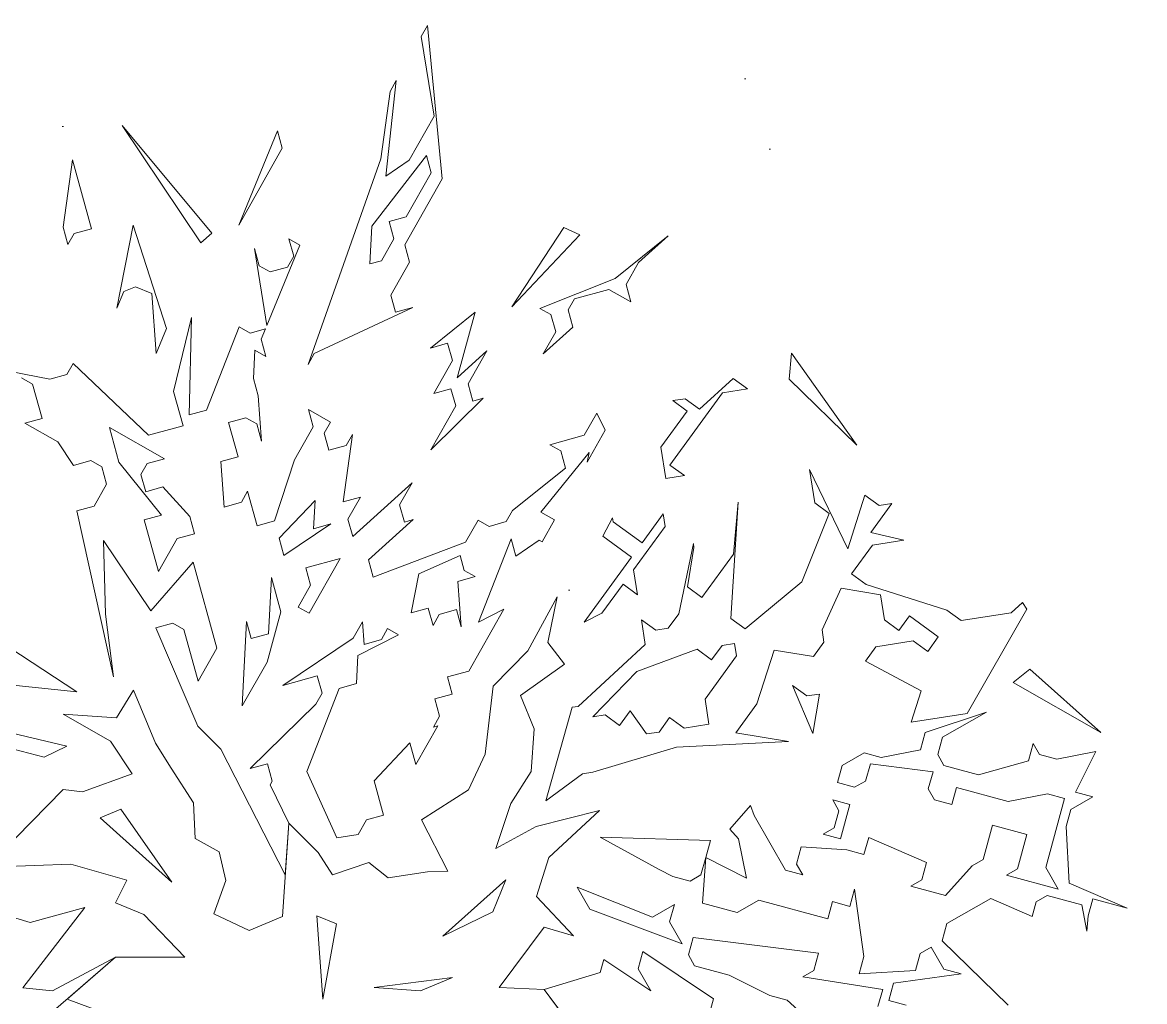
# Model space of a CAD drawing. Header units: millimetres. Extents: x -38151500 to -28914887, y -20564105 to -20349562.
# Drawn here: x -32286426 to -32285691, y -20494675 to -20494034 of the extents above; entities that cross this region are included whole.
import ezdxf

# ---------------------------------------------------------------- set-up
doc = ezdxf.new("R2010")
doc.units = ezdxf.units.MM
doc.header["$MEASUREMENT"] = 0
doc.layers.add('Новый_ГП_озеленение_газон_Ном._пера__74', color=74, linetype='Continuous', lineweight=20)
doc.layers.add('Новый_ГП_озеленение_кустарники_Ном._пера__10', color=75, linetype='Continuous', lineweight=5)

msp = doc.modelspace()

# ---------------------------------------------------------------- hatches: boundary and pattern name
at = {"layer": 'Новый_ГП_озеленение_газон_Ном._пера__74', "linetype": 'Continuous', "lineweight": 20}
h = msp.add_hatch(dxfattribs=at)
h.set_pattern_fill('AR_SAND_0003', color=74, style=0, pattern_type=2)
h.set_pattern_definition([(37.5, (5813926.6, -7295.8), (-24.0004694, 734.119856), [0, -579.12, 0, -647.7, 0, -619.125]), (7.5, (5813926.6, -7295.8), (674.284925, 1075.23765), [0, -312.42, 0, -521.97, 0, -200.025]), (327.5, (5813458, -7295.8), (1186.488555, 2.155777), [0, -190.5, 0, -685.8, 0, -895.35]), (317.5, (5813458, -7295.8), (1145.334679, 334.393985), [0, -95.25, 0, -449.58, 0, -514.35])])
h.paths.add_polyline_path([(-32293694.96, -20504663.52), (-32291903.63, -20505783.03), (-32281275.83, -20488776.26), (-32284827.17, -20486556.57), (-32286924.7, -20489954.85), (-32285213.47, -20491075.66)])

# ---------------------------------------------------------------- linework, layer by layer
at = {"layer": 'Новый_ГП_озеленение_кустарники_Ном._пера__10', "color": 75, "linetype": 'Continuous', "lineweight": 5}
for p, q in [((-32286160.77, -20494036.24), (-32286164.85, -20494043.43)), ((-32286151.14, -20494136.75), (-32286160.77, -20494036.24)), ((-32286164.85, -20494043.43), (-32286156.43, -20494095.73)), ((-32286188.09, -20494134.84), (-32286181.15, -20494072.23)), ((-32286181.15, -20494072.23), (-32286185.23, -20494079.43)), ((-32286185.23, -20494079.43), (-32286191.21, -20494123.57)), ((-32286156.43, -20494095.73), (-32286172.74, -20494124.52)), ((-32286301.92, -20494172.15), (-32286360.64, -20494101.75)), ((-32286360.64, -20494101.75), (-32286309.04, -20494178.5)), ((-32286258.93, -20494105.24), (-32286284.34, -20494166.9)), ((-32286255.8, -20494116.51), (-32286258.93, -20494105.24)), ((-32286284.34, -20494166.9), (-32286255.8, -20494116.51)), ((-32286393.26, -20494124.23), (-32286399.25, -20494168.38)), ((-32286380.77, -20494169.33), (-32286393.26, -20494124.23)), ((-32286191.21, -20494123.57), (-32286238.91, -20494258.17)), ((-32286197.19, -20494167.71), (-32286161.46, -20494121.4)), ((-32286172.74, -20494124.52), (-32286188.09, -20494134.84)), ((-32286161.46, -20494121.4), (-32286158.34, -20494132.67)), ((-32286158.34, -20494132.67), (-32286174.64, -20494161.47)), ((-32286175.6, -20494179.94), (-32286151.14, -20494136.75)), ((-32286174.64, -20494161.47), (-32286185.92, -20494164.59)), ((-32286399.25, -20494168.38), (-32286396.12, -20494179.65)), ((-32286392.05, -20494172.45), (-32286380.77, -20494169.33)), ((-32286364.08, -20494221.37), (-32286353.42, -20494167.01)), ((-32286353.42, -20494167.01), (-32286331.63, -20494234.74)), ((-32286198.46, -20494192.34), (-32286197.19, -20494167.71)), ((-32286185.92, -20494164.59), (-32286182.8, -20494175.86)), ((-32286071.43, -20494168.63), (-32286105.59, -20494220.58)), ((-32286060.89, -20494173.33), (-32286071.43, -20494168.63)), ((-32286396.12, -20494179.65), (-32286392.05, -20494172.45)), ((-32286309.04, -20494178.5), (-32286301.92, -20494172.15)), ((-32286244.27, -20494180.08), (-32286251.47, -20494176.01)), ((-32286251.47, -20494176.01), (-32286248.34, -20494187.28)), ((-32286182.8, -20494175.86), (-32286190.95, -20494190.26)), ((-32286105.59, -20494220.58), (-32286060.89, -20494173.33)), ((-32286003.17, -20494174.01), (-32286037.95, -20494201.85)), ((-32286022.6, -20494191.53), (-32286003.17, -20494174.01)), ((-32286270.89, -20494193.53), (-32286274.02, -20494182.25)), ((-32286274.02, -20494182.25), (-32286265.91, -20494232.61)), ((-32286265.91, -20494232.61), (-32286244.27, -20494180.08)), ((-32286172.48, -20494191.21), (-32286175.6, -20494179.94)), ((-32286263.69, -20494197.6), (-32286270.89, -20494193.53)), ((-32286248.34, -20494187.28), (-32286252.42, -20494194.48)), ((-32286190.95, -20494190.26), (-32286198.46, -20494192.34)), ((-32286184.7, -20494212.81), (-32286172.48, -20494191.21)), ((-32286030.75, -20494205.92), (-32286022.6, -20494191.53)), ((-32286252.42, -20494194.48), (-32286263.69, -20494197.6)), ((-32286351.98, -20494207.37), (-32286359.62, -20494210.55)), ((-32286341.16, -20494211.83), (-32286351.98, -20494207.37)), ((-32286037.95, -20494201.85), (-32286087.12, -20494221.54)), ((-32286027.63, -20494217.2), (-32286030.75, -20494205.92)), ((-32286359.62, -20494210.55), (-32286364.08, -20494221.37)), ((-32286338.32, -20494250.96), (-32286341.16, -20494211.83)), ((-32286181.58, -20494224.08), (-32286184.7, -20494212.81)), ((-32286068.65, -20494222.49), (-32286064.57, -20494215.29)), ((-32286064.57, -20494215.29), (-32286042.03, -20494209.05)), ((-32286042.03, -20494209.05), (-32286027.63, -20494217.2)), ((-32286234.83, -20494250.97), (-32286170.31, -20494220.96)), ((-32286170.31, -20494220.96), (-32286181.58, -20494224.08)), ((-32286087.12, -20494221.54), (-32286079.92, -20494225.61)), ((-32286065.53, -20494233.76), (-32286068.65, -20494222.49)), ((-32286315.33, -20494227.47), (-32286327, -20494275.83)), ((-32286316.68, -20494291.18), (-32286315.33, -20494227.47)), ((-32286129.42, -20494223.91), (-32286158.84, -20494247.47)), ((-32286141.32, -20494266.89), (-32286129.42, -20494223.91)), ((-32286079.92, -20494225.61), (-32286076.8, -20494236.89)), ((-32286331.63, -20494234.74), (-32286338.32, -20494250.96)), ((-32286284.07, -20494233.59), (-32286305.41, -20494288.06)), ((-32286276.88, -20494237.67), (-32286284.07, -20494233.59)), ((-32286266.85, -20494234.89), (-32286276.88, -20494237.67)), ((-32286269.68, -20494241.75), (-32286266.85, -20494234.89)), ((-32286084.95, -20494251.28), (-32286065.53, -20494233.76)), ((-32286076.8, -20494236.89), (-32286084.95, -20494251.28)), ((-32286266.56, -20494253.02), (-32286269.68, -20494241.75)), ((-32286158.84, -20494247.47), (-32286147.57, -20494244.35)), ((-32286147.57, -20494244.35), (-32286144.45, -20494255.62)), ((-32286274.71, -20494267.42), (-32286273.75, -20494248.94)), ((-32286273.75, -20494248.94), (-32286266.56, -20494253.02)), ((-32286238.91, -20494258.17), (-32286234.83, -20494250.97)), ((-32286121.9, -20494249.38), (-32286141.32, -20494266.89)), ((-32286134.13, -20494270.97), (-32286121.9, -20494249.38)), ((-32285924.03, -20494267.83), (-32285922.51, -20494250.84)), ((-32285922.51, -20494250.84), (-32285879.55, -20494311.08)), ((-32286392.74, -20494257.62), (-32286396.82, -20494264.82)), ((-32286343.31, -20494304.62), (-32286392.74, -20494257.62)), ((-32286144.45, -20494255.62), (-32286156.68, -20494277.21)), ((-32286408.09, -20494267.94), (-32286433.76, -20494262.91)), ((-32286426.56, -20494266.98), (-32286419.37, -20494271.06)), ((-32286396.82, -20494264.82), (-32286408.09, -20494267.94)), ((-32286271.59, -20494278.69), (-32286274.71, -20494267.42)), ((-32285982.58, -20494287.53), (-32285960.63, -20494267.34)), ((-32285960.63, -20494267.34), (-32285951.18, -20494274.22)), ((-32286419.37, -20494271.06), (-32286413.12, -20494293.61)), ((-32286156.68, -20494277.21), (-32286145.4, -20494274.09)), ((-32286145.4, -20494274.09), (-32286142.28, -20494285.37)), ((-32286131, -20494282.24), (-32286134.13, -20494270.97)), ((-32285951.18, -20494274.22), (-32285967.52, -20494276.79)), ((-32285879.55, -20494311.08), (-32285924.03, -20494267.83)), ((-32286327, -20494275.83), (-32286320.76, -20494298.38)), ((-32286269.42, -20494308.44), (-32286271.59, -20494278.69)), ((-32286158.58, -20494314.16), (-32286124.24, -20494280.37)), ((-32286124.24, -20494280.37), (-32286131, -20494282.24)), ((-32285967.52, -20494276.79), (-32286001.96, -20494324.07)), ((-32286000.21, -20494281.93), (-32285992.04, -20494280.65)), ((-32285990.75, -20494288.82), (-32286000.21, -20494281.93)), ((-32285992.04, -20494280.65), (-32285982.58, -20494287.53)), ((-32286305.41, -20494288.06), (-32286316.68, -20494291.18)), ((-32286224.32, -20494295.95), (-32286238.72, -20494287.8)), ((-32286238.72, -20494287.8), (-32286235.59, -20494299.07)), ((-32286142.28, -20494285.37), (-32286158.58, -20494314.16)), ((-32286007.97, -20494312.46), (-32285990.75, -20494288.82)), ((-32286413.12, -20494293.61), (-32286424.4, -20494296.73)), ((-32286424.4, -20494296.73), (-32286402.8, -20494308.96)), ((-32286291.01, -20494296.21), (-32286279.74, -20494293.09)), ((-32286284.77, -20494318.76), (-32286291.01, -20494296.21)), ((-32286279.74, -20494293.09), (-32286272.54, -20494297.16)), ((-32286228.4, -20494303.15), (-32286224.32, -20494295.95)), ((-32286049.92, -20494290.14), (-32286058.07, -20494304.53)), ((-32286044.32, -20494301.23), (-32286049.92, -20494290.14)), ((-32286362.73, -20494322.14), (-32286368.98, -20494299.59)), ((-32286368.98, -20494299.59), (-32286332.99, -20494319.97)), ((-32286320.76, -20494298.38), (-32286343.31, -20494304.62)), ((-32286272.54, -20494297.16), (-32286269.42, -20494308.44)), ((-32286235.59, -20494299.07), (-32286247.82, -20494320.66)), ((-32286225.27, -20494314.42), (-32286228.4, -20494303.15)), ((-32286215.91, -20494348.24), (-32286209.92, -20494304.1)), ((-32286209.92, -20494304.1), (-32286214, -20494311.3)), ((-32286056.2, -20494322.22), (-32286044.32, -20494301.23)), ((-32286402.8, -20494308.96), (-32286392.48, -20494324.31)), ((-32286214, -20494311.3), (-32286225.27, -20494314.42)), ((-32286058.07, -20494304.53), (-32286080.62, -20494310.78)), ((-32286080.62, -20494310.78), (-32286073.42, -20494314.85)), ((-32286296.04, -20494321.88), (-32286284.77, -20494318.76)), ((-32286086.6, -20494354.92), (-32286054.95, -20494315.81)), ((-32286073.42, -20494314.85), (-32286070.3, -20494326.13)), ((-32286054.95, -20494315.81), (-32286056.2, -20494322.22)), ((-32286004.76, -20494332.89), (-32286007.97, -20494312.46)), ((-32286392.48, -20494324.31), (-32286381.21, -20494321.19)), ((-32286381.21, -20494321.19), (-32286374.01, -20494325.26)), ((-32286374.01, -20494325.26), (-32286370.89, -20494336.54)), ((-32286334.89, -20494356.92), (-32286362.73, -20494322.14)), ((-32286344.26, -20494323.09), (-32286348.34, -20494330.29)), ((-32286332.99, -20494319.97), (-32286344.26, -20494323.09)), ((-32286293.87, -20494351.63), (-32286296.04, -20494321.88)), ((-32286247.82, -20494320.66), (-32286261, -20494360.73)), ((-32286070.3, -20494326.13), (-32286105.07, -20494353.97)), ((-32286001.96, -20494324.07), (-32285992.5, -20494330.96)), ((-32286348.34, -20494330.29), (-32286345.21, -20494341.57)), ((-32285992.5, -20494330.96), (-32286004.76, -20494332.89)), ((-32285907.1, -20494348.91), (-32285910.53, -20494327.11)), ((-32285910.53, -20494327.11), (-32285885.62, -20494379.02)), ((-32286370.89, -20494336.54), (-32286379.04, -20494350.93)), ((-32286345.21, -20494341.57), (-32286333.94, -20494338.44)), ((-32286333.94, -20494338.44), (-32286316.42, -20494357.87)), ((-32286170.81, -20494335.75), (-32286209.66, -20494370.79)), ((-32286178.96, -20494350.15), (-32286170.81, -20494335.75)), ((-32286278.52, -20494341.31), (-32286282.6, -20494348.5)), ((-32286272.28, -20494363.85), (-32286278.52, -20494341.31)), ((-32286257.88, -20494372.01), (-32286234.38, -20494347.29)), ((-32286234.38, -20494347.29), (-32286235.33, -20494365.76)), ((-32286204.63, -20494345.12), (-32286215.91, -20494348.24)), ((-32286212.79, -20494359.52), (-32286204.63, -20494345.12)), ((-32285885.62, -20494379.02), (-32285874.41, -20494343.77)), ((-32285874.41, -20494343.77), (-32285864.96, -20494350.66)), ((-32286379.04, -20494350.93), (-32286390.31, -20494354.06)), ((-32286390.31, -20494354.06), (-32286366.29, -20494462.72)), ((-32286282.6, -20494348.5), (-32286293.87, -20494351.63)), ((-32286175.84, -20494361.42), (-32286178.96, -20494350.15)), ((-32286105.07, -20494353.97), (-32286109.15, -20494361.16)), ((-32286077.6, -20494360.01), (-32286086.6, -20494354.92)), ((-32285957.42, -20494348.44), (-32285962.2, -20494424.55)), ((-32285960.45, -20494382.41), (-32285957.42, -20494348.44)), ((-32285897.65, -20494355.79), (-32285907.1, -20494348.91)), ((-32285856.79, -20494349.37), (-32285870.56, -20494368.28)), ((-32285864.96, -20494350.66), (-32285856.79, -20494349.37)), ((-32286346.17, -20494360.04), (-32286334.89, -20494356.92)), ((-32286336.8, -20494393.86), (-32286346.17, -20494360.04)), ((-32286316.42, -20494357.87), (-32286313.3, -20494369.14)), ((-32286261, -20494360.73), (-32286272.28, -20494363.85)), ((-32286224.06, -20494362.64), (-32286254.76, -20494383.28)), ((-32286235.33, -20494365.76), (-32286224.06, -20494362.64)), ((-32286209.66, -20494370.79), (-32286212.79, -20494359.52)), ((-32286199.34, -20494386.14), (-32286170.2, -20494359.86)), ((-32286170.2, -20494359.86), (-32286175.84, -20494361.42)), ((-32286127.62, -20494360.21), (-32286135.77, -20494374.61)), ((-32286120.42, -20494364.29), (-32286127.62, -20494360.21)), ((-32286109.15, -20494361.16), (-32286120.42, -20494364.29)), ((-32286085.75, -20494374.41), (-32286077.6, -20494360.01)), ((-32286046.02, -20494370.74), (-32286039.56, -20494358.56)), ((-32286039.56, -20494358.56), (-32286039.14, -20494361.28)), ((-32286039.14, -20494361.28), (-32286020.22, -20494375.05)), ((-32286020.22, -20494375.05), (-32286006.45, -20494356.14)), ((-32286006.45, -20494356.14), (-32286005.16, -20494364.31)), ((-32285915.74, -20494400.5), (-32285897.65, -20494355.79)), ((-32286313.3, -20494369.14), (-32286324.57, -20494372.27)), ((-32286005.16, -20494364.31), (-32286025.83, -20494392.68)), ((-32285870.56, -20494368.28), (-32285848.85, -20494373.25)), ((-32286371.58, -20494421.7), (-32286372.79, -20494373.48)), ((-32286372.79, -20494373.48), (-32286341.83, -20494419.53)), ((-32286324.57, -20494372.27), (-32286336.8, -20494393.86)), ((-32286254.76, -20494383.28), (-32286257.88, -20494372.01)), ((-32286135.77, -20494374.61), (-32286196.22, -20494397.42)), ((-32286127.36, -20494426.9), (-32286106.03, -20494372.44)), ((-32286106.03, -20494372.44), (-32286102.9, -20494383.71)), ((-32286102.9, -20494383.71), (-32286087.55, -20494373.39)), ((-32286087.55, -20494373.39), (-32286085.75, -20494374.41)), ((-32286027.11, -20494384.51), (-32286046.02, -20494370.74)), ((-32285996.18, -20494421.52), (-32285986.68, -20494375.37)), ((-32285986.68, -20494375.37), (-32285986.25, -20494378.09)), ((-32285869.28, -20494376.46), (-32285883.05, -20494395.37)), ((-32285848.85, -20494373.25), (-32285869.28, -20494376.46)), ((-32286166.47, -20494395.25), (-32286139.4, -20494383.42)), ((-32286139.4, -20494383.42), (-32286136.73, -20494393.08)), ((-32286058.11, -20494427.06), (-32286027.11, -20494384.51)), ((-32285986.25, -20494378.09), (-32285990.57, -20494403.89)), ((-32285981.12, -20494410.78), (-32285960.45, -20494382.41)), ((-32286341.83, -20494419.53), (-32286314.25, -20494387.62)), ((-32286314.25, -20494387.62), (-32286298.64, -20494443.99)), ((-32286240.36, -20494391.43), (-32286217.82, -20494385.19)), ((-32286237.24, -20494402.71), (-32286240.36, -20494391.43)), ((-32286217.82, -20494385.19), (-32286238.2, -20494421.18)), ((-32286196.22, -20494397.42), (-32286199.34, -20494386.14)), ((-32286264.82, -20494434.62), (-32286262.91, -20494397.68)), ((-32286262.91, -20494397.68), (-32286256.67, -20494420.23)), ((-32286171.5, -20494420.92), (-32286166.47, -20494395.25)), ((-32286129.53, -20494397.15), (-32286140.8, -20494400.28)), ((-32286136.73, -20494393.08), (-32286129.53, -20494397.15)), ((-32286025.83, -20494392.68), (-32286023.26, -20494409.03)), ((-32285883.05, -20494395.37), (-32285873.6, -20494402.26)), ((-32286245.39, -20494417.1), (-32286237.24, -20494402.71)), ((-32286140.8, -20494400.28), (-32286138.63, -20494430.02)), ((-32286032.71, -20494402.14), (-32286046.49, -20494421.05)), ((-32286023.26, -20494409.03), (-32286032.71, -20494402.14)), ((-32285990.57, -20494403.89), (-32285981.12, -20494410.78)), ((-32285952.75, -20494431.44), (-32285915.74, -20494400.5)), ((-32285889.94, -20494404.82), (-32285902.43, -20494431.91)), ((-32285864.14, -20494409.14), (-32285889.94, -20494404.82)), ((-32285873.6, -20494402.26), (-32285820.71, -20494419.07)), ((-32286095.09, -20494445.74), (-32286075.74, -20494410.46)), ((-32286075.74, -20494410.46), (-32286082.03, -20494440.31)), ((-32285861.57, -20494425.49), (-32285864.14, -20494409.14)), ((-32285778.57, -20494420.82), (-32285771.2, -20494414.04)), ((-32285771.2, -20494414.04), (-32285768.27, -20494418.4)), ((-32286366.29, -20494462.72), (-32286371.58, -20494421.7)), ((-32286256.67, -20494420.23), (-32286265.77, -20494453.09)), ((-32286238.2, -20494421.18), (-32286245.39, -20494417.1)), ((-32286160.23, -20494417.8), (-32286171.5, -20494420.92)), ((-32286157.11, -20494429.07), (-32286160.23, -20494417.8)), ((-32286141.76, -20494418.75), (-32286153.03, -20494421.87)), ((-32286138.63, -20494430.02), (-32286141.76, -20494418.75)), ((-32286133.65, -20494458.99), (-32286110.72, -20494418.5)), ((-32286110.72, -20494418.5), (-32286127.36, -20494426.9)), ((-32286046.49, -20494421.05), (-32286058.11, -20494427.06)), ((-32286003.06, -20494430.97), (-32285996.18, -20494421.52)), ((-32285820.71, -20494419.07), (-32285811.26, -20494425.96)), ((-32285811.26, -20494425.96), (-32285778.57, -20494420.82)), ((-32285768.27, -20494418.4), (-32285807.29, -20494486.74)), ((-32286327.44, -20494427.68), (-32286338.71, -20494430.81)), ((-32286320.24, -20494431.76), (-32286327.44, -20494427.68)), ((-32286282.08, -20494481.89), (-32286279.22, -20494426.47)), ((-32286279.22, -20494426.47), (-32286276.09, -20494437.74)), ((-32286209.4, -20494437.48), (-32286203.29, -20494426.69)), ((-32286203.29, -20494426.69), (-32286202.2, -20494441.56)), ((-32286153.03, -20494421.87), (-32286157.11, -20494429.07)), ((-32286018.12, -20494441.71), (-32286020.69, -20494425.37)), ((-32286020.69, -20494425.37), (-32286011.23, -20494432.26)), ((-32285962.2, -20494424.55), (-32285952.75, -20494431.44)), ((-32285852.12, -20494432.38), (-32285861.57, -20494425.49)), ((-32285845.23, -20494422.92), (-32285852.12, -20494432.38)), ((-32285826.32, -20494436.7), (-32285845.23, -20494422.92)), ((-32286390.24, -20494472.67), (-32286450.78, -20494433.09)), ((-32286338.71, -20494430.81), (-32286311.03, -20494495.17)), ((-32286310.87, -20494465.58), (-32286320.24, -20494431.76)), ((-32286276.09, -20494437.74), (-32286264.82, -20494434.62)), ((-32286179.66, -20494435.31), (-32286206.28, -20494448.76)), ((-32286190.93, -20494438.44), (-32286186.85, -20494431.24)), ((-32286186.85, -20494431.24), (-32286179.66, -20494435.31)), ((-32286011.23, -20494432.26), (-32286003.06, -20494430.97)), ((-32285902.43, -20494431.91), (-32285901.15, -20494440.08)), ((-32286255.45, -20494468.44), (-32286209.4, -20494437.48)), ((-32286202.2, -20494441.56), (-32286190.93, -20494438.44)), ((-32286082.03, -20494440.31), (-32286071.04, -20494454.45)), ((-32286062.02, -20494482.11), (-32286018.12, -20494441.71)), ((-32285967.81, -20494442.18), (-32285974.7, -20494451.64)), ((-32285959.64, -20494440.9), (-32285967.81, -20494442.18)), ((-32285958.35, -20494449.07), (-32285959.64, -20494440.9)), ((-32285901.15, -20494440.08), (-32285908.04, -20494449.54)), ((-32285874.06, -20494452.57), (-32285867.18, -20494443.12)), ((-32285867.18, -20494443.12), (-32285842.66, -20494439.26)), ((-32285842.66, -20494439.26), (-32285833.21, -20494446.15)), ((-32285833.21, -20494446.15), (-32285826.32, -20494436.7)), ((-32286298.64, -20494443.99), (-32286310.87, -20494465.58)), ((-32286206.28, -20494448.76), (-32286207.23, -20494467.23)), ((-32286117.81, -20494468.81), (-32286095.09, -20494445.74)), ((-32285984.15, -20494444.75), (-32286023.73, -20494459.34)), ((-32285974.7, -20494451.64), (-32285984.15, -20494444.75)), ((-32285979.01, -20494477.44), (-32285958.35, -20494449.07)), ((-32285933.84, -20494445.22), (-32285945.04, -20494480.47)), ((-32285908.04, -20494449.54), (-32285933.84, -20494445.22)), ((-32286265.77, -20494453.09), (-32286282.08, -20494481.89)), ((-32286071.04, -20494454.45), (-32286099.93, -20494474.98)), ((-32285837.52, -20494471.95), (-32285874.06, -20494452.57)), ((-32285777.38, -20494466.46), (-32285766.45, -20494457.72)), ((-32285766.45, -20494457.72), (-32285719.9, -20494499.24)), ((-32286232.9, -20494462.2), (-32286255.45, -20494468.44)), ((-32286229.78, -20494473.47), (-32286232.9, -20494462.2)), ((-32286147.74, -20494462.89), (-32286133.65, -20494458.99)), ((-32286144.62, -20494474.17), (-32286147.74, -20494462.89)), ((-32286023.73, -20494459.34), (-32286052.56, -20494488.99)), ((-32286434.23, -20494467.96), (-32286390.24, -20494472.67)), ((-32286364.34, -20494489.74), (-32286353.21, -20494471.5)), ((-32286353.21, -20494471.5), (-32286338.72, -20494506.31)), ((-32286218.51, -20494470.35), (-32286239.84, -20494524.82)), ((-32286207.23, -20494467.23), (-32286218.51, -20494470.35)), ((-32286123.03, -20494513.52), (-32286117.81, -20494468.81)), ((-32285921.81, -20494468.45), (-32285912.36, -20494475.34)), ((-32285908.5, -20494499.85), (-32285921.81, -20494468.45)), ((-32285844.06, -20494492.52), (-32285837.52, -20494471.95)), ((-32285719.9, -20494499.24), (-32285777.38, -20494466.46)), ((-32286233.86, -20494480.67), (-32286229.78, -20494473.47)), ((-32286155.89, -20494477.29), (-32286144.62, -20494474.17)), ((-32286152.77, -20494488.56), (-32286155.89, -20494477.29)), ((-32286099.93, -20494474.98), (-32286090.88, -20494496.74)), ((-32285976.45, -20494493.78), (-32285979.01, -20494477.44)), ((-32285945.04, -20494480.47), (-32285958.82, -20494499.38)), ((-32285912.36, -20494475.34), (-32285904.18, -20494474.05)), ((-32285904.18, -20494474.05), (-32285908.5, -20494499.85)), ((-32286368.21, -20494504.97), (-32286399.38, -20494487.31)), ((-32286399.38, -20494487.31), (-32286364.34, -20494489.74)), ((-32286276.79, -20494522.91), (-32286233.86, -20494480.67)), ((-32286083.3, -20494543.9), (-32286066.1, -20494482.75)), ((-32286066.1, -20494482.75), (-32286062.02, -20494482.11)), ((-32286052.56, -20494488.99), (-32286044.39, -20494487.71)), ((-32286044.39, -20494487.71), (-32286034.93, -20494494.6)), ((-32286034.93, -20494494.6), (-32286028.05, -20494485.14)), ((-32286028.05, -20494485.14), (-32286017.31, -20494500.2)), ((-32285807.29, -20494486.74), (-32285844.06, -20494492.52)), ((-32285834.86, -20494499.25), (-32285794.84, -20494485.94)), ((-32285794.84, -20494485.94), (-32285823.58, -20494502.33)), ((-32286311.03, -20494495.17), (-32286296.01, -20494510.21)), ((-32286168.29, -20494520.17), (-32286154.03, -20494494.98)), ((-32286156.85, -20494495.76), (-32286152.77, -20494488.56)), ((-32286154.03, -20494494.98), (-32286156.85, -20494495.76)), ((-32286009.13, -20494498.92), (-32286002.25, -20494489.46)), ((-32286002.25, -20494489.46), (-32285992.79, -20494496.35)), ((-32285992.79, -20494496.35), (-32285976.45, -20494493.78)), ((-32286474.33, -20494499.21), (-32286411.76, -20494515.29)), ((-32286396.81, -20494508.19), (-32286448.37, -20494496.04)), ((-32286090.88, -20494496.74), (-32286092.82, -20494524.77)), ((-32286017.31, -20494500.2), (-32286009.13, -20494498.92)), ((-32285958.82, -20494499.38), (-32285924.42, -20494505.14)), ((-32285837.95, -20494510.53), (-32285834.86, -20494499.25)), ((-32285823.58, -20494502.33), (-32285826.67, -20494513.62)), ((-32286411.76, -20494515.29), (-32286396.81, -20494508.19)), ((-32286354.2, -20494526.36), (-32286368.21, -20494504.97)), ((-32286338.72, -20494506.31), (-32286328.58, -20494522.51)), ((-32286195.7, -20494530.8), (-32286172.2, -20494506.08)), ((-32286172.2, -20494506.08), (-32286168.29, -20494520.17)), ((-32285997.74, -20494508.79), (-32286052.44, -20494525.26)), ((-32285924.42, -20494505.14), (-32285997.74, -20494508.79)), ((-32285767.16, -20494517.77), (-32285764.07, -20494506.49)), ((-32285764.07, -20494506.49), (-32285759.98, -20494513.67)), ((-32286296.01, -20494510.21), (-32286253.88, -20494592.47)), ((-32286133.79, -20494536.72), (-32286123.03, -20494513.52)), ((-32285889.26, -20494520.75), (-32285874.89, -20494512.55)), ((-32285874.89, -20494512.55), (-32285863.61, -20494515.64)), ((-32285863.61, -20494515.64), (-32285837.95, -20494510.53)), ((-32285826.67, -20494513.62), (-32285822.57, -20494520.8)), ((-32285759.98, -20494513.67), (-32285748.69, -20494516.76)), ((-32285748.69, -20494516.76), (-32285723.04, -20494511.65)), ((-32285723.04, -20494511.65), (-32285736.4, -20494538.32)), ((-32286328.58, -20494522.51), (-32286313.97, -20494545.35)), ((-32286265.51, -20494519.79), (-32286276.79, -20494522.91)), ((-32286262.39, -20494531.06), (-32286265.51, -20494519.79)), ((-32285892.35, -20494532.03), (-32285889.26, -20494520.75)), ((-32285870.79, -20494519.74), (-32285873.88, -20494531.02)), ((-32285829.75, -20494524.9), (-32285870.79, -20494519.74)), ((-32285822.57, -20494520.8), (-32285800, -20494526.98)), ((-32285800, -20494526.98), (-32285767.16, -20494517.77)), ((-32286386.71, -20494538.19), (-32286354.2, -20494526.36)), ((-32286263.75, -20494533.46), (-32286262.39, -20494531.06)), ((-32286239.84, -20494524.82), (-32286220.19, -20494568.24)), ((-32286189.45, -20494553.35), (-32286195.7, -20494530.8)), ((-32286092.82, -20494524.77), (-32286106.24, -20494545.67)), ((-32286059.25, -20494526.33), (-32286083.3, -20494543.9)), ((-32286052.44, -20494525.26), (-32286059.25, -20494526.33)), ((-32285873.88, -20494531.02), (-32285881.07, -20494535.12)), ((-32285832.84, -20494536.19), (-32285829.75, -20494524.9)), ((-32286430.34, -20494568.27), (-32286399.28, -20494536.62)), ((-32286399.28, -20494536.62), (-32286386.71, -20494538.19)), ((-32286251.57, -20494558.65), (-32286263.75, -20494533.46)), ((-32286164.73, -20494556.4), (-32286133.79, -20494536.72)), ((-32285881.07, -20494535.12), (-32285892.35, -20494532.03)), ((-32285828.74, -20494543.37), (-32285832.84, -20494536.19)), ((-32285814.37, -20494535.18), (-32285817.46, -20494546.46)), ((-32285780.52, -20494544.44), (-32285814.37, -20494535.18)), ((-32285736.4, -20494538.32), (-32285725.11, -20494541.41)), ((-32286313.97, -20494545.35), (-32286312.77, -20494568.67)), ((-32286106.24, -20494545.67), (-32286116.04, -20494575.27)), ((-32285891.34, -20494550.5), (-32285895.44, -20494543.32)), ((-32285895.44, -20494543.32), (-32285884.15, -20494546.4)), ((-32285884.15, -20494546.4), (-32285890.33, -20494568.97)), ((-32285817.46, -20494546.46), (-32285828.74, -20494543.37)), ((-32285754.87, -20494539.33), (-32285780.52, -20494544.44)), ((-32285755.93, -20494587.55), (-32285743.58, -20494542.42)), ((-32285743.58, -20494542.42), (-32285754.87, -20494539.33)), ((-32285725.11, -20494541.41), (-32285739.48, -20494549.6)), ((-32286375.16, -20494555.13), (-32286361.46, -20494549.43)), ((-32286361.46, -20494549.43), (-32286328.18, -20494597.2)), ((-32286200.73, -20494556.47), (-32286189.45, -20494553.35)), ((-32286089.69, -20494560.9), (-32286048.12, -20494550.4)), ((-32286048.12, -20494550.4), (-32286081.24, -20494581.21)), ((-32285962.72, -20494562.64), (-32285949.23, -20494546.98)), ((-32285949.23, -20494546.98), (-32285946.75, -20494553.53)), ((-32285946.75, -20494553.53), (-32285926.26, -20494589.46)), ((-32285894.43, -20494561.78), (-32285891.34, -20494550.5)), ((-32285739.48, -20494549.6), (-32285742.57, -20494560.89)), ((-32286328.18, -20494597.2), (-32286375.16, -20494555.13)), ((-32286255.75, -20494619.81), (-32286251.57, -20494558.65)), ((-32286253.88, -20494592.47), (-32286251.57, -20494558.65)), ((-32286251.57, -20494558.65), (-32286232.41, -20494577.77)), ((-32286206.16, -20494566.07), (-32286200.73, -20494556.47)), ((-32286147.34, -20494590), (-32286164.73, -20494556.4)), ((-32286116.04, -20494575.27), (-32286089.69, -20494560.9)), ((-32285796.97, -20494582.39), (-32285790.8, -20494559.82)), ((-32285790.8, -20494559.82), (-32285768.23, -20494566)), ((-32285742.57, -20494560.89), (-32285740.55, -20494597.83)), ((-32286220.19, -20494568.24), (-32286206.16, -20494566.07)), ((-32286009.02, -20494589.05), (-32286047.79, -20494567.74)), ((-32286047.79, -20494567.74), (-32285975.49, -20494569.92)), ((-32285957.02, -20494568.91), (-32285962.72, -20494562.64)), ((-32285901.61, -20494565.88), (-32285894.43, -20494561.78)), ((-32285890.33, -20494568.97), (-32285901.61, -20494565.88)), ((-32285874.95, -20494579.24), (-32285871.86, -20494567.96)), ((-32285871.86, -20494567.96), (-32285833.91, -20494584.41)), ((-32285768.23, -20494566), (-32285774.4, -20494588.56)), ((-32286312.77, -20494568.67), (-32286297.18, -20494577.5)), ((-32285975.49, -20494569.92), (-32285978.58, -20494581.21)), ((-32285951.91, -20494594.57), (-32285957.02, -20494568.91)), ((-32285919.07, -20494585.36), (-32285915.98, -20494574.08)), ((-32285915.98, -20494574.08), (-32285886.23, -20494576.16)), ((-32286297.18, -20494577.5), (-32286292.84, -20494596.11)), ((-32286232.41, -20494577.77), (-32286222.87, -20494592.51)), ((-32286081.24, -20494581.21), (-32286089.35, -20494606.7)), ((-32285978.58, -20494581.21), (-32285981.67, -20494592.49)), ((-32285980.65, -20494610.96), (-32285978.58, -20494581.21)), ((-32285978.58, -20494581.21), (-32285951.91, -20494594.57)), ((-32285886.23, -20494576.16), (-32285874.95, -20494579.24)), ((-32285804.16, -20494586.49), (-32285796.97, -20494582.39)), ((-32286394.22, -20494585.56), (-32286447.87, -20494587.47)), ((-32286357.61, -20494595.85), (-32286394.22, -20494585.56)), ((-32286222.87, -20494592.51), (-32286199.06, -20494584.3)), ((-32286199.06, -20494584.3), (-32286186.38, -20494594.34)), ((-32286186.38, -20494594.34), (-32286160.76, -20494590.48)), ((-32286160.76, -20494590.48), (-32286147.34, -20494590)), ((-32286000.13, -20494593.5), (-32286009.02, -20494589.05)), ((-32285926.26, -20494589.46), (-32285914.97, -20494592.55)), ((-32285914.97, -20494592.55), (-32285919.07, -20494585.36)), ((-32285833.91, -20494584.41), (-32285837, -20494595.69)), ((-32285821.62, -20494605.97), (-32285804.16, -20494586.49)), ((-32285774.4, -20494588.56), (-32285781.59, -20494592.66)), ((-32285747.74, -20494601.92), (-32285755.93, -20494587.55)), ((-32286364.99, -20494610.83), (-32286357.61, -20494595.85)), ((-32286292.84, -20494596.11), (-32286300.7, -20494618.1)), ((-32286109.36, -20494595.81), (-32286150.62, -20494632.67)), ((-32286117.93, -20494616.6), (-32286109.36, -20494595.81)), ((-32285988.85, -20494596.59), (-32286000.13, -20494593.5)), ((-32285981.67, -20494592.49), (-32285988.85, -20494596.59)), ((-32285837, -20494595.69), (-32285844.18, -20494599.79)), ((-32285781.59, -20494592.66), (-32285747.74, -20494601.92)), ((-32285740.55, -20494597.83), (-32285702.6, -20494614.27)), ((-32286054.53, -20494615), (-32286062.73, -20494600.63)), ((-32286062.73, -20494600.63), (-32286013.5, -20494620.17)), ((-32285881.12, -20494601.81), (-32285884.21, -20494613.09)), ((-32285875, -20494645.94), (-32285881.12, -20494601.81)), ((-32285844.18, -20494599.79), (-32285821.62, -20494605.97)), ((-32286482.13, -20494605.58), (-32286420.84, -20494623.6)), ((-32286346.5, -20494618.45), (-32286364.99, -20494610.83)), ((-32286089.35, -20494606.7), (-32286065.07, -20494632.33)), ((-32286013.5, -20494620.17), (-32285999.12, -20494611.97)), ((-32285999.12, -20494611.97), (-32286002.21, -20494623.26)), ((-32285958.09, -20494617.14), (-32285980.65, -20494610.96)), ((-32285943.72, -20494608.94), (-32285958.09, -20494617.14)), ((-32285898.58, -20494621.29), (-32285943.72, -20494608.94)), ((-32285895.49, -20494610.01), (-32285898.58, -20494621.29)), ((-32285884.21, -20494613.09), (-32285895.49, -20494610.01)), ((-32285791.86, -20494608.04), (-32285820.6, -20494624.43)), ((-32285764.76, -20494619.79), (-32285791.86, -20494608.04)), ((-32285762.11, -20494610.12), (-32285764.76, -20494619.79)), ((-32285754.92, -20494606.02), (-32285762.11, -20494610.12)), ((-32285732.36, -20494612.2), (-32285754.92, -20494606.02)), ((-32285728.95, -20494629.3), (-32285732.36, -20494612.2)), ((-32285725.17, -20494608.1), (-32285728.26, -20494619.38)), ((-32285702.6, -20494614.27), (-32285725.17, -20494608.1)), ((-32286385.03, -20494613.95), (-32286425.71, -20494666.39)), ((-32286420.84, -20494623.6), (-32286385.03, -20494613.95)), ((-32286319.56, -20494646.37), (-32286346.5, -20494618.45)), ((-32286300.7, -20494618.1), (-32286277.5, -20494628.86)), ((-32286277.5, -20494628.86), (-32286255.75, -20494619.81)), ((-32286229.25, -20494673.93), (-32286233.23, -20494619.31)), ((-32286233.23, -20494619.31), (-32286220.29, -20494624.64)), ((-32286150.62, -20494632.67), (-32286117.93, -20494616.6)), ((-32285994.02, -20494637.63), (-32286054.53, -20494615)), ((-32285728.26, -20494619.38), (-32285728.95, -20494629.3)), ((-32286220.29, -20494624.64), (-32286229.25, -20494673.93)), ((-32286084.4, -20494626.76), (-32286113.9, -20494666.27)), ((-32286065.07, -20494632.33), (-32286084.4, -20494626.76)), ((-32286002.21, -20494623.26), (-32285994.02, -20494637.63)), ((-32285820.6, -20494624.43), (-32285823.69, -20494635.72)), ((-32285989.92, -20494644.81), (-32285986.83, -20494633.53)), ((-32285986.83, -20494633.53), (-32285904.76, -20494643.86)), ((-32285830.88, -20494639.82), (-32285838.06, -20494643.91)), ((-32285822.68, -20494654.19), (-32285830.88, -20494639.82)), ((-32285823.69, -20494635.72), (-32285780.63, -20494677.82)), ((-32286365.01, -20494646.46), (-32286410.68, -20494685.95)), ((-32286406.24, -20494668.32), (-32286365.01, -20494646.46)), ((-32286396.62, -20494673.8), (-32286365.01, -20494646.46)), ((-32286365.01, -20494646.46), (-32286319.56, -20494646.37)), ((-32286047.64, -20494656.31), (-32286045.33, -20494647.84)), ((-32286045.33, -20494647.84), (-32286014.56, -20494668.39)), ((-32286022.76, -20494654.02), (-32286019.67, -20494642.74)), ((-32286019.67, -20494642.74), (-32285973.53, -20494673.56)), ((-32285985.82, -20494652), (-32285989.92, -20494644.81)), ((-32285904.76, -20494643.86), (-32285907.84, -20494655.14)), ((-32285878.09, -20494657.22), (-32285875, -20494645.94)), ((-32285838.06, -20494643.91), (-32285841.15, -20494655.2)), ((-32286084.41, -20494667.61), (-32286047.64, -20494656.31)), ((-32286014.56, -20494668.39), (-32286022.76, -20494654.02)), ((-32285963.25, -20494658.17), (-32285985.82, -20494652)), ((-32285907.84, -20494655.14), (-32285915.03, -20494659.24)), ((-32285841.15, -20494655.2), (-32285878.09, -20494657.22)), ((-32285811.4, -20494657.28), (-32285822.68, -20494654.19)), ((-32286195.72, -20494666.2), (-32286144.34, -20494659.58)), ((-32286144.34, -20494659.58), (-32286165.31, -20494668.31)), ((-32285936.59, -20494671.53), (-32285963.25, -20494658.17)), ((-32285915.03, -20494659.24), (-32285862.71, -20494667.49)), ((-32285858.61, -20494674.68), (-32285855.52, -20494663.39)), ((-32285855.52, -20494663.39), (-32285811.4, -20494657.28)), ((-32286425.71, -20494666.39), (-32286406.24, -20494668.32)), ((-32286165.31, -20494668.31), (-32286195.72, -20494666.2)), ((-32286113.9, -20494666.27), (-32286084.41, -20494667.61)), ((-32286074.83, -20494680.49), (-32286084.41, -20494667.61)), ((-32286084.41, -20494667.61), (-32286068.95, -20494688.4)), ((-32285862.71, -20494667.49), (-32285865.8, -20494678.78)), ((-32286358.37, -20494688.05), (-32286396.62, -20494673.8)), ((-32285973.53, -20494673.56), (-32285976.61, -20494684.84)), ((-32285925.3, -20494674.62), (-32285936.59, -20494671.53)), ((-32285905.82, -20494692.08), (-32285925.3, -20494674.62)), ((-32285847.33, -20494677.77), (-32285858.61, -20494674.68))]:
    msp.add_line(p, q, dxfattribs=at)

doc.saveas('drawing.dxf')
